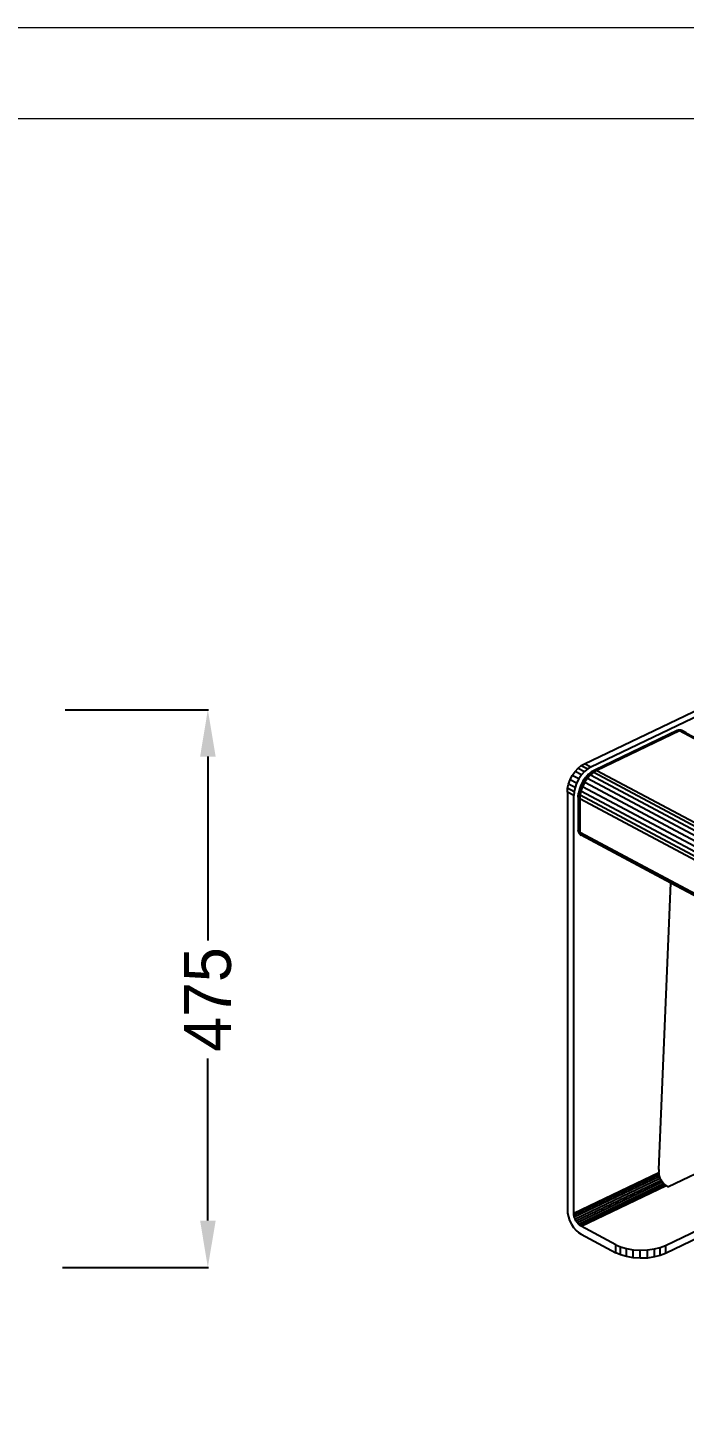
# Model space of a CAD drawing. Header units: millimetres. Extents: x 153 to 4750, y 92 to 3343.
# Drawn here: x 2446 to 3006, y 2162 to 3343 of the extents above; entities that cross this region are included whole.
import ezdxf

# ---------------------------------------------------------------- set-up
doc = ezdxf.new("R2010")
doc.units = ezdxf.units.MM
doc.header["$PDSIZE"] = -1
doc.layers.add('DIMS', color=1, linetype='Continuous')
doc.layers.add('tabelka', color=155, linetype='Continuous')
doc.styles.get("Standard").update_dxf_attribs({"font": 'Gothic.ttf'})
doc.dimstyles.new('ISO-25', dxfattribs={"dimtxt": 2.5, "dimasz": 2.5, "dimexe": 1.25, "dimexo": 0.625, "dimtad": 1, "dimtxsty": 'Standard', "dimcen": 2.5, "dimadec": 0, "dimazin": 0, "dimtfac": 1, "dimtmove": 0, "dimatfit": 3, "dimfxl": 1, "dimarcsym": 0})

# ---------------------------------------------------------------- blocks, each defined once
blk = doc.blocks.new('*D23')
at = {"layer": 'Defpoints', "color": 0, "transparency": 16777216}
for p in [(2476.9, 2760.7), (2474.8, 2284.9), (2599.3, 2284.9)]:
    blk.add_point(p, dxfattribs=at)
at = {"layer": 'DIMS', "color": 0, "lineweight": -2, "transparency": 16777216}
for p, q in [((2477.4, 2760.7), (2599.8, 2760.7)), ((2599.3, 2720.7), (2599.3, 2563.8)), ((2599.3, 2324.9), (2599.3, 2463.1)), ((2475.3, 2284.9), (2599.8, 2284.9))]:
    blk.add_line(p, q, dxfattribs=at)
at = {"layer": 'DIMS', "color": 0, "transparency": 16777216}
for points in [[(2592.7, 2720.7), (2606, 2720.7), (2599.3, 2760.7)], [(2592.7, 2324.9), (2606, 2324.9), (2599.3, 2284.9)]]:
    blk.add_solid(points, dxfattribs=at)
at = {"layer": 'DIMS', "color": 0, "transparency": 16777216, "insert": (2599.3, 2513.5), "char_height": 40, "attachment_point": 5, "rotation": 90}
blk.add_mtext('475', dxfattribs=at)

msp = doc.modelspace()

# ---------------------------------------------------------------- linework, layer by layer
for p, q in [((2920.7, 2714.7), (3143.6, 2821.4)), ((3149.1, 2818.4), (2926.2, 2711.7)), ((2999.9, 2743), (2929.5, 2709.3)), ((3000.5, 2743.1), (2930.1, 2709.3)), ((3001.1, 2743), (2930.7, 2709.2)), ((3001.8, 2742.7), (2931.3, 2709)), ((2999.9, 2743), (3000.4, 2743.2)), ((2999.9, 2743), (3000.5, 2743.1)), ((3001.1, 2743.3), (3000.4, 2743.2)), ((3000.5, 2743.1), (3001.1, 2743.3)), ((3000.5, 2743.1), (3001.1, 2743)), ((3001.7, 2743.4), (3001.1, 2743.3)), ((3001.8, 2743.2), (3001.1, 2743.3)), ((3001.1, 2743), (3001.8, 2743.2)), ((3001.1, 2743), (3001.8, 2742.7)), ((3001.7, 2743.4), (3002.5, 2743.3)), ((3002.5, 2743.3), (3001.8, 2743.2)), ((3002.4, 2742.9), (3001.8, 2743.2)), ((3002.4, 2742.9), (3001.8, 2742.7)), ((3519.7, 2466.4), (3001.8, 2742.7)), ((3003.1, 2743), (3002.4, 2742.9)), ((3519.6, 2467), (3002.4, 2742.9)), ((3003.1, 2743), (3002.5, 2743.3)), ((3003.1, 2743.2), (3002.5, 2743.3)), ((3003.8, 2742.9), (3003.1, 2743.2)), ((3519.5, 2467.5), (3003.1, 2743)), ((3003.8, 2742.9), (3003.1, 2743)), ((3004.3, 2742.7), (3003.8, 2742.9)), ((3007.7, 2740.9), (3004.3, 2742.7)), ((2908.5, 2701), (2910.4, 2704.7)), ((2910.4, 2704.7), (2912.7, 2708)), ((2915.9, 2701.8), (2910.4, 2704.7)), ((2912.7, 2708), (2915.3, 2710.9)), ((2918.2, 2705.1), (2912.7, 2708)), ((2915.3, 2710.9), (2918, 2713.1)), ((2915.3, 2710.9), (2920.8, 2708)), ((2918.2, 2705.1), (2915.9, 2701.8)), ((2918, 2713.1), (2920.7, 2714.7)), ((2918, 2713.1), (2923.5, 2710.2)), ((2920.8, 2708), (2918.2, 2705.1)), ((2926.2, 2711.7), (2920.7, 2714.7)), ((2923.5, 2710.2), (2920.8, 2708)), ((2924, 2705.5), (2921.6, 2702.9)), ((2924.3, 2705.7), (2921.8, 2702.9)), ((2924.8, 2705.6), (2922.3, 2702.8)), ((2925.4, 2705.5), (2922.8, 2702.6)), ((2926, 2705.2), (2923.4, 2702.4)), ((2926.2, 2711.7), (2923.5, 2710.2)), ((2926.5, 2707.6), (2924, 2705.5)), ((2924, 2705.5), (2924.3, 2705.7)), ((2926.9, 2707.8), (2924.3, 2705.7)), ((2924.3, 2705.7), (2924.8, 2705.6)), ((2927.5, 2707.8), (2924.8, 2705.6)), ((2924.8, 2705.6), (2925.4, 2705.5)), ((2928.1, 2707.7), (2925.4, 2705.5)), ((2926, 2705.2), (2925.4, 2705.5)), ((2928.7, 2707.4), (2926, 2705.2)), ((2926, 2705.2), (3528.6, 2383.7)), ((2928.9, 2709), (2926.5, 2707.6)), ((2926.5, 2707.6), (2926.9, 2707.8)), ((2929.5, 2709.3), (2926.9, 2707.8)), ((2926.9, 2707.8), (2927.5, 2707.8)), ((2930.1, 2709.3), (2927.5, 2707.8)), ((2927.5, 2707.8), (2928.1, 2707.7)), ((2930.7, 2709.2), (2928.1, 2707.7)), ((2928.7, 2707.4), (2928.1, 2707.7)), ((2931.3, 2709), (2928.7, 2707.4)), ((2928.7, 2707.4), (3528.2, 2387.6)), ((2928.9, 2709), (2929.5, 2709.3)), ((2929.5, 2709.3), (2930.1, 2709.3)), ((2930.1, 2709.3), (2930.7, 2709.2)), ((2930.7, 2709.2), (2931.3, 2709)), ((2931.3, 2709), (3527.9, 2390.7)), ((2906.2, 2690.5), (2906.4, 2693.7)), ((2906.4, 2693.7), (2907.2, 2697.3)), ((2911.9, 2690.8), (2906.4, 2693.7)), ((2907.2, 2697.3), (2908.5, 2701)), ((2912.7, 2694.4), (2907.2, 2697.3)), ((2914, 2698.1), (2908.5, 2701)), ((2912.7, 2694.4), (2911.9, 2690.8)), ((2914, 2698.1), (2912.7, 2694.4)), ((2915.9, 2701.8), (2914, 2698.1)), ((2916.4, 2692.9), (2915.7, 2689.6)), ((2916.5, 2692.6), (2915.8, 2689.2)), ((2916.8, 2692.3), (2916.1, 2688.8)), ((2917.7, 2696.4), (2916.4, 2692.9)), ((2916.4, 2692.9), (2916.5, 2692.6)), ((2917.8, 2696.2), (2916.5, 2692.6)), ((2916.5, 2692.6), (2916.8, 2692.3)), ((2917.3, 2691.9), (2916.5, 2688.4)), ((2918.1, 2696), (2916.8, 2692.3)), ((2916.8, 2692.3), (2917.3, 2691.9)), ((2918.6, 2695.7), (2917.3, 2691.9)), ((2917.8, 2691.6), (2917.3, 2691.9)), ((2919.4, 2699.7), (2917.7, 2696.5)), ((2917.7, 2696.5), (2917.7, 2696.4)), ((2917.7, 2696.4), (2917.8, 2696.2)), ((2919.6, 2699.7), (2917.8, 2696.2)), ((2917.8, 2696.2), (2918.1, 2696)), ((2919.2, 2695.3), (2917.8, 2691.6)), ((2920, 2699.6), (2918.1, 2696)), ((2918.1, 2696), (2918.6, 2695.7)), ((2920.5, 2699.3), (2918.6, 2695.7)), ((2919.2, 2695.3), (2918.6, 2695.7)), ((2921.1, 2699), (2919.2, 2695.3)), ((2919.2, 2695.3), (3526.8, 2371.2)), ((2921.6, 2702.9), (2919.4, 2699.8)), ((2919.4, 2699.8), (2919.6, 2699.7)), ((2919.4, 2699.7), (2919.4, 2699.8)), ((2921.8, 2702.9), (2919.6, 2699.7)), ((2919.6, 2699.7), (2920, 2699.6)), ((2922.3, 2702.8), (2920, 2699.6)), ((2920, 2699.6), (2920.5, 2699.3)), ((2922.8, 2702.6), (2920.5, 2699.3)), ((2921.1, 2699), (2920.5, 2699.3)), ((2923.4, 2702.4), (2921.1, 2699)), ((2921.1, 2699), (3528.7, 2374.8)), ((2921.6, 2702.9), (2921.8, 2702.9)), ((2921.8, 2702.9), (2922.3, 2702.8)), ((2922.3, 2702.8), (2922.8, 2702.6)), ((2923.4, 2702.4), (2922.8, 2702.6)), ((2923.4, 2702.4), (3529.1, 2379.2)), ((2906.2, 2690.5), (2906.2, 2334.1)), ((2911.7, 2687.5), (2906.2, 2690.5)), ((2911.9, 2690.8), (2911.7, 2687.5)), ((2911.7, 2331.2), (2911.7, 2687.5)), ((2915.5, 2686.6), (2915.7, 2689.6)), ((2915.5, 2686.1), (2915.8, 2689.2)), ((2915.5, 2686.6), (2915.5, 2686.1)), ((2915.5, 2686.6), (2915.5, 2658.1)), ((2915.5, 2686.1), (2915.8, 2685.6)), ((2915.5, 2686.1), (2915.5, 2657.6)), ((2915.8, 2689.2), (2915.7, 2689.6)), ((2916.1, 2688.8), (2915.8, 2689.2)), ((2915.8, 2685.6), (2916.1, 2688.8)), ((2915.8, 2685.6), (2916.3, 2685.1)), ((2915.8, 2685.6), (2915.8, 2657.1)), ((2916.5, 2688.4), (2916.1, 2688.8)), ((2916.3, 2685.1), (2916.5, 2688.4)), ((2916.3, 2685.1), (2916.8, 2684.8)), ((2916.3, 2685.1), (2916.3, 2656.7)), ((2917.1, 2688), (2916.5, 2688.4)), ((2917.1, 2688), (2916.8, 2684.8)), ((3524.4, 2360.6), (2916.8, 2684.8)), ((2916.8, 2684.8), (2916.8, 2656.3)), ((2917.8, 2691.6), (2917.1, 2688)), ((2917.1, 2688), (3524.7, 2363.8)), ((2917.8, 2691.6), (3525.4, 2367.4)), ((2915.5, 2658.1), (2915.5, 2657.6)), ((2915.5, 2657.6), (2915.8, 2657.1)), ((2915.5, 2657.3), (2915.5, 2657.6)), ((2915.5, 2657.3), (2915.6, 2656.8)), ((2915.6, 2656.8), (2915.9, 2656.3)), ((2915.6, 2656.8), (2915.9, 2656)), ((2915.8, 2657.1), (2916.3, 2656.7)), ((2915.9, 2656.3), (2915.8, 2657.1)), ((2915.9, 2656.3), (2916.3, 2655.9)), ((2915.9, 2656.3), (2916.1, 2655.6)), ((2916.3, 2656.7), (2916.8, 2656.3)), ((2916.3, 2655.9), (2916.3, 2656.7)), ((2916.8, 2656.3), (3524.4, 2332.1)), ((2916.8, 2656.3), (2916.9, 2655.5)), ((2916.1, 2655.6), (2915.9, 2656)), ((2916.1, 2655.6), (2916.6, 2654.9)), ((2916.6, 2655.2), (2916.1, 2655.6)), ((2916.3, 2655.9), (2916.9, 2655.5)), ((2916.3, 2655.9), (2916.6, 2655.2)), ((2916.6, 2655.2), (2917.1, 2654.8)), ((2916.6, 2655.2), (2916.9, 2654.5)), ((2916.9, 2654.5), (2916.6, 2654.9)), ((3524.5, 2331.4), (2916.9, 2655.5)), ((2916.9, 2655.5), (2917.1, 2654.8)), ((2916.9, 2654.5), (2917.4, 2654.2)), ((2916.9, 2654.5), (2917.5, 2654)), ((3524.7, 2330.6), (2917.1, 2654.8)), ((2917.1, 2654.8), (2917.4, 2654.2)), ((3525, 2330), (2917.4, 2654.2)), ((2917.4, 2654.2), (2917.9, 2653.8)), ((2917.5, 2654), (2917.9, 2653.8)), ((2994.6, 2612.8), (2917.9, 2653.8)), ((2984.3, 2368.5), (2994.6, 2612.8)), ((3156.4, 2526.5), (2994.6, 2612.8)), ((2989.8, 2303.7), (3272.3, 2438.9)), ((3272.3, 2432), (2989.8, 2296.8)), ((3167.3, 2437.4), (2992.5, 2353.7)), ((2911.7, 2331.2), (2984.3, 2365.9)), ((2911.8, 2329.7), (2984.4, 2364.4)), ((2912.1, 2328.1), (2984.7, 2362.8)), ((2984.3, 2368.5), (2984.3, 2365.9)), ((2984.4, 2364.4), (2984.3, 2365.9)), ((2984.7, 2362.8), (2984.4, 2364.4)), ((2985.3, 2361.1), (2984.7, 2362.8)), ((2912.7, 2326.4), (2985.3, 2361.1)), ((2913.5, 2324.7), (2986.1, 2359.4)), ((2914.5, 2323.2), (2987.1, 2357.9)), ((2915.6, 2321.8), (2988.2, 2356.6)), ((2916.7, 2320.8), (2989.3, 2355.6)), ((2917.9, 2320.1), (2990.5, 2354.8)), ((2986.1, 2359.4), (2985.3, 2361.1)), ((2987.1, 2357.9), (2986.1, 2359.4)), ((2988.2, 2356.6), (2987.1, 2357.9)), ((2989.3, 2355.6), (2988.2, 2356.6)), ((2990.5, 2354.8), (2989.3, 2355.6)), ((2990.5, 2354.8), (2992.5, 2353.7)), ((2906.2, 2334.1), (2906.4, 2331.3)), ((2906.4, 2331.3), (2907, 2328.2)), ((2907, 2328.2), (2908.1, 2325)), ((2911.8, 2329.7), (2911.7, 2331.2)), ((2912.1, 2328.1), (2911.8, 2329.7)), ((2912.7, 2326.4), (2912.1, 2328.1)), ((2913.5, 2324.7), (2912.7, 2326.4)), ((2908.1, 2325), (2909.6, 2321.9)), ((2909.6, 2321.9), (2911.5, 2319)), ((2911.5, 2319), (2913.6, 2316.5)), ((2914.5, 2323.2), (2913.5, 2324.7)), ((2913.6, 2316.5), (2915.7, 2314.6)), ((2915.6, 2321.8), (2914.5, 2323.2)), ((2916.7, 2320.8), (2915.6, 2321.8)), ((2915.7, 2314.6), (2917.9, 2313.2)), ((2917.9, 2320.1), (2916.7, 2320.8)), ((2947.4, 2304.3), (2917.9, 2320.1)), ((2917.9, 2313.2), (2947.4, 2297.4)), ((2947.4, 2297.4), (2947.4, 2304.3)), ((2947.4, 2304.3), (2951.5, 2302.5)), ((2951.5, 2302.5), (2956.6, 2301)), ((2951.5, 2295.6), (2951.5, 2302.5)), ((2985.5, 2302), (2989.8, 2303.7)), ((2989.8, 2303.7), (2989.8, 2296.8)), ((2951.5, 2295.6), (2947.4, 2297.4)), ((2956.6, 2294.1), (2951.5, 2295.6)), ((2956.6, 2301), (2962.3, 2300)), ((2956.6, 2294.1), (2956.6, 2301)), ((2962.3, 2293.1), (2956.6, 2294.1)), ((2962.3, 2300), (2968.4, 2299.6)), ((2962.3, 2293.1), (2962.3, 2300)), ((2968.4, 2292.7), (2962.3, 2293.1)), ((2968.4, 2299.6), (2974.6, 2299.8)), ((2968.4, 2292.7), (2968.4, 2299.6)), ((2974.6, 2292.9), (2968.4, 2292.7)), ((2974.6, 2299.8), (2980.4, 2300.7)), ((2974.6, 2292.9), (2974.6, 2299.8)), ((2980.4, 2293.8), (2974.6, 2292.9)), ((2980.4, 2300.7), (2985.5, 2302)), ((2980.4, 2293.8), (2980.4, 2300.7)), ((2985.5, 2295.1), (2980.4, 2293.8)), ((2985.5, 2295.1), (2985.5, 2302)), ((2989.8, 2296.8), (2985.5, 2295.1))]:
    msp.add_line(p, q)
at = {"layer": 'tabelka', "lineweight": 5}
for points in [[(152.7, 3342.7), (4750.2, 3342.7), (4750.2, 91.9), (152.7, 91.9)], [(230.1, 3265.3), (4672.8, 3265.3), (4672.8, 169.3), (230.1, 169.3)]]:
    msp.add_lwpolyline(points, close=True, dxfattribs=at)

# ---------------------------------------------------------------- dimensions: what is measured, and where the dimension line sits
at = {"layer": 'DIMS'}
dim = msp.add_linear_dim(base=(2599.3, 2284.9), p1=(2476.9, 2760.7), p2=(2474.8, 2284.9), angle=270, text='475', dimstyle='ISO-25', override={"dimtxt": 40, "dimasz": 40, "dimexe": 0.5, "dimexo": 0.5, "dimgap": 6, "dimtad": 0, "dimtih": 1, "dimtoh": 1, "dimdec": 0, "dimzin": 0, "dimadec": 2, "dimtfac": 2, "dimtdec": 1, "dimtzin": 0}, dxfattribs=at)
dim.commit()
dim.dimension.update_dxf_attribs({"geometry": '*D23', "text_midpoint": (2599.3, 2513.5), "dimtype": 160, "text_rotation": 90})

doc.saveas('drawing.dxf')
